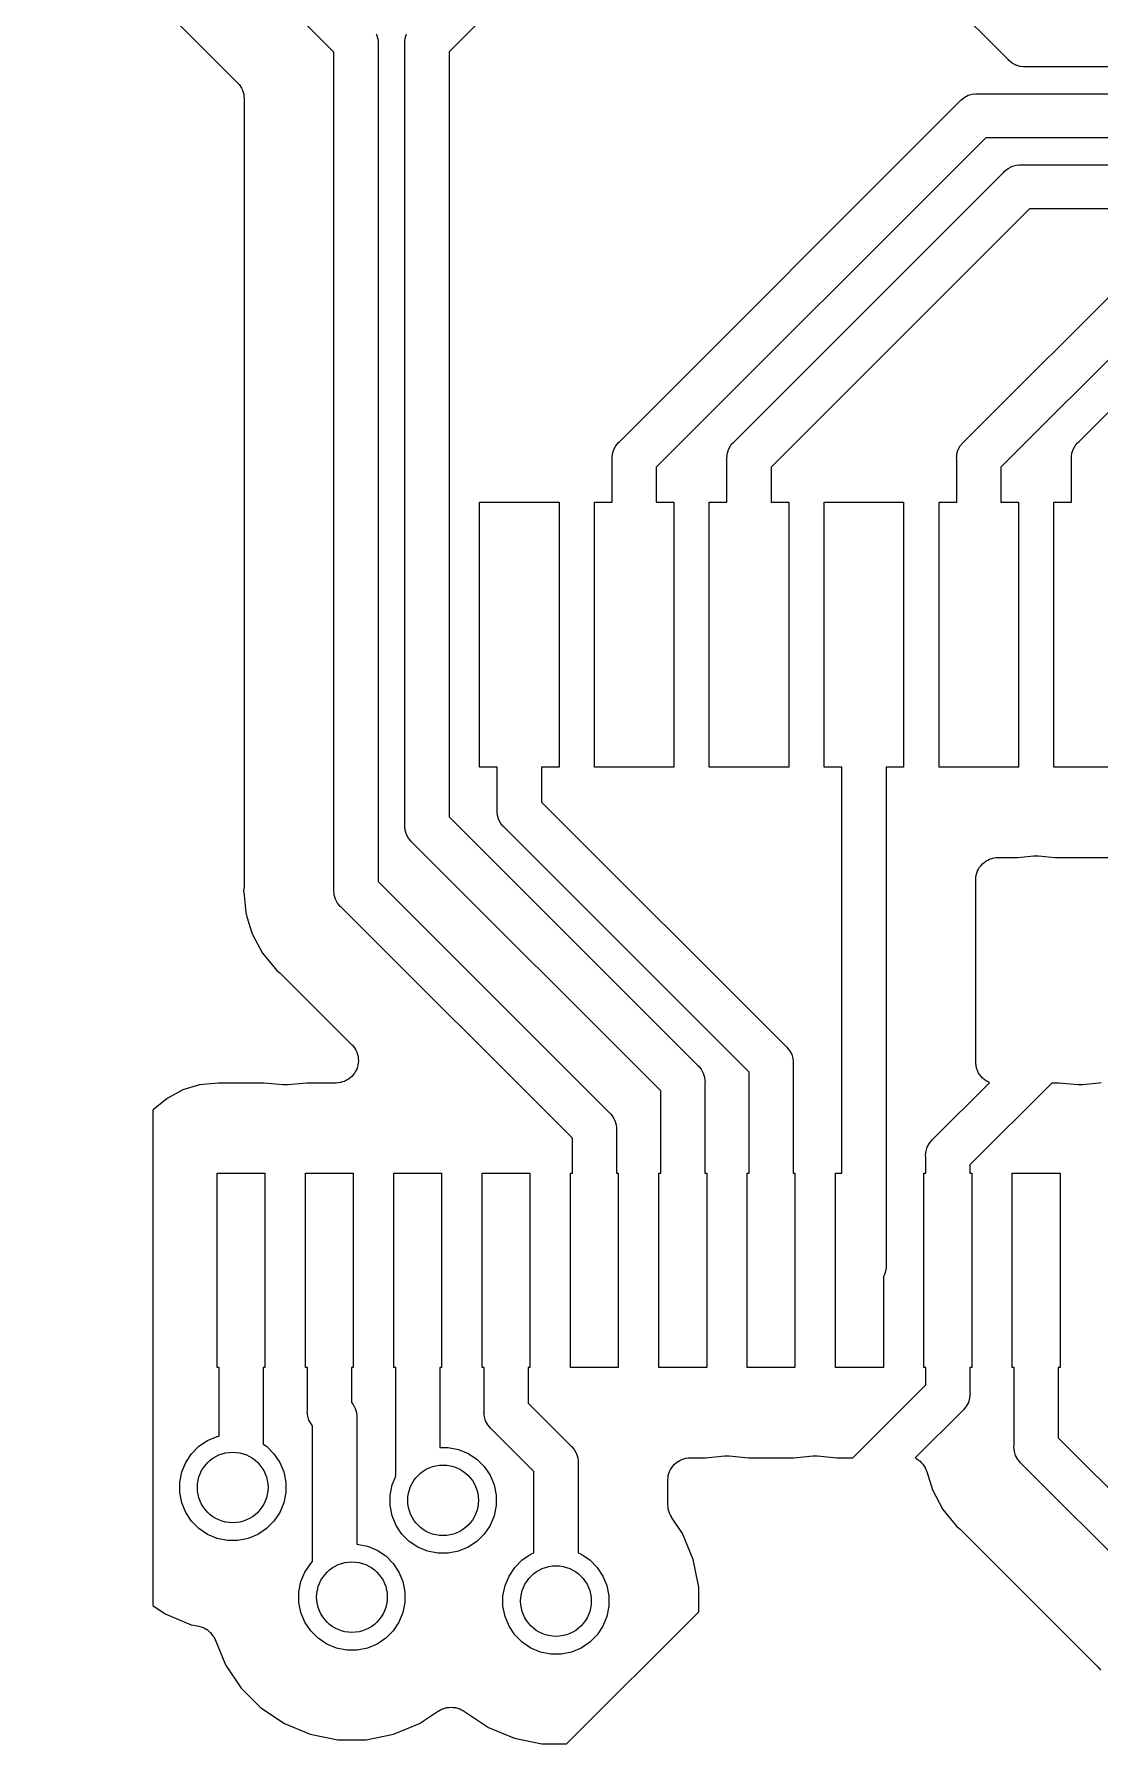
# Model space of a CAD drawing. Extents: x 3.61 to 7.55, y -5.8 to -3.38.
# Drawn here: x 4.3141 to 4.5516, y -4.0918 to -3.7106 of the extents above; entities that cross this region are included whole.
import ezdxf

# ---------------------------------------------------------------- set-up
doc = ezdxf.new("R2010")
doc.units = 0
doc.header["$MEASUREMENT"] = 0
doc.layers.add('BLACK', color=7, linetype='CONTINUOUS')

msp = doc.modelspace()

# ---------------------------------------------------------------- linework, layer by layer
at = {"layer": 'BLACK', "linetype": 'CONTINUOUS'}
for p, q in [((4.53118, -3.71629), (4.47012, -3.65523)), ((4.38091, -3.71464), (4.3274, -3.66113)), ((4.45124, -3.66989), (4.40659, -3.71454)), ((4.31413, -3.67614), (4.35944, -3.72146)), ((4.39032, -3.71056), (4.3904, -3.71071)), ((4.3904, -3.71071), (4.39068, -3.71163)), ((4.39068, -3.71163), (4.39075, -3.71236)), ((4.39672, -3.7125), (4.39675, -3.71226)), ((4.39675, -3.71226), (4.39682, -3.71154)), ((4.39675, -3.71226), (4.39675, -3.71226)), ((4.39682, -3.71154), (4.3971, -3.71061)), ((4.38091, -3.90133), (4.38091, -3.71464)), ((4.39075, -3.71236), (4.39075, -3.71236)), ((4.39075, -3.71236), (4.39077, -3.7126)), ((4.39077, -3.7126), (4.39075, -3.71284)), ((4.39075, -3.71284), (4.39075, -3.89954)), ((4.39675, -3.71274), (4.39672, -3.7125)), ((4.39675, -3.8869), (4.39675, -3.71274)), ((4.40659, -3.71454), (4.40659, -3.8851)), ((4.53133, -3.71647), (4.53118, -3.71629)), ((4.53152, -3.71663), (4.53133, -3.71647)), ((4.53208, -3.71709), (4.53152, -3.71663)), ((4.53289, -3.71752), (4.53208, -3.71709)), ((4.53294, -3.71755), (4.53289, -3.71752)), ((4.53386, -3.71783), (4.53294, -3.71755)), ((4.53459, -3.7179), (4.53386, -3.71783)), ((4.53483, -3.71792), (4.53459, -3.7179)), ((4.53459, -3.7179), (4.53459, -3.7179)), ((4.53507, -3.7179), (4.53483, -3.71792)), ((4.74648, -3.7179), (4.53507, -3.7179)), ((4.35944, -3.72146), (4.35945, -3.72147)), ((4.35945, -3.72147), (4.35945, -3.72147)), ((4.35945, -3.72147), (4.35945, -3.72147)), ((4.35945, -3.72147), (4.35949, -3.72151)), ((4.35949, -3.72151), (4.35978, -3.72187)), ((4.35978, -3.72187), (4.36007, -3.72223)), ((4.36007, -3.72223), (4.36008, -3.72225)), ((4.36008, -3.72225), (4.3601, -3.72227)), ((4.3601, -3.72227), (4.36031, -3.72268)), ((4.36031, -3.72268), (4.36053, -3.72309)), ((4.36053, -3.72309), (4.36054, -3.72311)), ((4.36054, -3.72311), (4.36055, -3.72314)), ((4.36055, -3.72314), (4.36068, -3.72358)), ((4.36068, -3.72358), (4.36081, -3.72402)), ((4.36081, -3.72402), (4.36081, -3.72405)), ((4.36081, -3.72405), (4.36082, -3.72407)), ((4.36082, -3.72407), (4.36086, -3.72453)), ((4.36086, -3.72453), (4.36091, -3.72499)), ((4.36091, -3.72499), (4.36091, -3.90011)), ((4.44453, -3.80147), (4.52048, -3.72551)), ((4.52048, -3.72551), (4.52064, -3.72532)), ((4.52064, -3.72532), (4.52082, -3.72517)), ((4.52082, -3.72517), (4.52138, -3.72471)), ((4.52082, -3.72517), (4.52082, -3.72517)), ((4.52138, -3.72471), (4.52224, -3.72425)), ((4.52224, -3.72425), (4.52317, -3.72397)), ((4.52317, -3.72397), (4.52389, -3.7239)), ((4.52389, -3.7239), (4.52413, -3.72388)), ((4.52389, -3.7239), (4.52389, -3.7239)), ((4.52413, -3.72388), (4.52437, -3.7239)), ((4.52437, -3.7239), (4.75234, -3.7239)), ((4.52617, -3.73374), (4.45276, -3.80716)), ((4.75304, -3.73374), (4.52617, -3.73374)), ((4.47012, -3.80147), (4.53023, -3.74135)), ((4.53023, -3.74135), (4.53038, -3.74117)), ((4.53038, -3.74117), (4.53066, -3.74094)), ((4.53066, -3.74094), (4.53113, -3.74055)), ((4.53113, -3.74055), (4.53199, -3.7401)), ((4.53199, -3.7401), (4.532, -3.74009)), ((4.532, -3.74009), (4.53291, -3.73981)), ((4.53291, -3.73981), (4.53364, -3.73974)), ((4.53364, -3.73974), (4.53388, -3.73972)), ((4.53364, -3.73974), (4.53364, -3.73974)), ((4.53388, -3.73972), (4.53412, -3.73974)), ((4.53412, -3.73974), (4.78046, -3.73974)), ((4.53592, -3.74959), (4.47835, -3.80716)), ((4.77583, -3.74959), (4.53592, -3.74959)), ((4.5213, -3.80147), (4.56557, -3.7572)), ((4.57126, -3.76543), (4.52953, -3.80716)), ((4.54689, -3.80147), (4.57531, -3.77304)), ((4.44298, -3.80415), (4.44327, -3.80323)), ((4.44327, -3.80323), (4.44372, -3.80237)), ((4.44372, -3.80237), (4.44434, -3.80162)), ((4.44434, -3.80162), (4.44453, -3.80147)), ((4.46861, -3.80404), (4.46886, -3.80323)), ((4.46886, -3.80323), (4.46931, -3.80237)), ((4.46931, -3.80237), (4.46977, -3.80181)), ((4.46977, -3.80181), (4.46993, -3.80162)), ((4.46977, -3.80181), (4.46977, -3.80181)), ((4.46993, -3.80162), (4.47012, -3.80147)), ((4.51976, -3.80415), (4.52004, -3.80323)), ((4.52004, -3.80323), (4.52049, -3.80237)), ((4.52049, -3.80237), (4.52111, -3.80162)), ((4.52111, -3.80162), (4.5213, -3.80147)), ((4.54538, -3.80404), (4.54563, -3.80323)), ((4.54563, -3.80323), (4.54609, -3.80237)), ((4.54609, -3.80237), (4.54655, -3.80181)), ((4.54655, -3.80181), (4.5467, -3.80162)), ((4.54655, -3.80181), (4.54655, -3.80181)), ((4.5467, -3.80162), (4.54689, -3.80147)), ((4.44289, -3.80512), (4.44291, -3.80488)), ((4.44291, -3.80536), (4.44289, -3.80512)), ((4.44291, -3.80488), (4.44298, -3.80415)), ((4.44291, -3.80488), (4.44291, -3.80488)), ((4.44291, -3.81496), (4.44291, -3.80536)), ((4.45276, -3.80716), (4.45276, -3.81496)), ((4.46848, -3.80512), (4.46853, -3.80464)), ((4.4685, -3.80536), (4.46848, -3.80512)), ((4.4685, -3.81496), (4.4685, -3.80536)), ((4.46853, -3.80464), (4.46858, -3.80415)), ((4.46858, -3.80415), (4.46861, -3.80404)), ((4.47835, -3.80716), (4.47835, -3.81496)), ((4.51966, -3.80512), (4.51969, -3.80488)), ((4.51969, -3.80536), (4.51966, -3.80512)), ((4.51969, -3.80488), (4.51976, -3.80415)), ((4.51969, -3.80488), (4.51969, -3.80488)), ((4.51969, -3.81496), (4.51969, -3.80536)), ((4.52953, -3.80716), (4.52953, -3.81496)), ((4.54525, -3.80512), (4.5453, -3.80464)), ((4.54528, -3.80536), (4.54525, -3.80512)), ((4.54528, -3.81496), (4.54528, -3.80536)), ((4.5453, -3.80464), (4.54535, -3.80415)), ((4.54535, -3.80415), (4.54538, -3.80404)), ((4.41339, -3.87402), (4.41339, -3.81496)), ((4.41339, -3.81496), (4.4311, -3.81496)), ((4.4311, -3.81496), (4.4311, -3.87402)), ((4.43898, -3.87402), (4.43898, -3.81496)), ((4.43898, -3.81496), (4.44291, -3.81496)), ((4.45276, -3.81496), (4.45669, -3.81496)), ((4.45669, -3.81496), (4.45669, -3.87402)), ((4.46457, -3.87402), (4.46457, -3.81496)), ((4.46457, -3.81496), (4.4685, -3.81496)), ((4.47835, -3.81496), (4.48228, -3.81496)), ((4.48228, -3.81496), (4.48228, -3.87402)), ((4.49016, -3.87402), (4.49016, -3.81496)), ((4.49016, -3.81496), (4.50787, -3.81496)), ((4.50787, -3.81496), (4.50787, -3.87402)), ((4.51575, -3.87402), (4.51575, -3.81496)), ((4.51575, -3.81496), (4.51969, -3.81496)), ((4.52953, -3.81496), (4.53346, -3.81496)), ((4.53346, -3.81496), (4.53346, -3.87402)), ((4.54134, -3.87402), (4.54134, -3.81496)), ((4.54134, -3.81496), (4.54528, -3.81496)), ((4.41732, -3.87402), (4.41339, -3.87402)), ((4.41732, -3.88362), (4.41732, -3.87402)), ((4.4311, -3.87402), (4.42717, -3.87402)), ((4.42717, -3.87402), (4.42717, -3.88182)), ((4.45669, -3.87402), (4.43898, -3.87402)), ((4.48228, -3.87402), (4.46457, -3.87402)), ((4.49409, -3.87402), (4.49016, -3.87402)), ((4.49409, -3.96457), (4.49409, -3.87402)), ((4.50787, -3.87402), (4.50394, -3.87402)), ((4.50394, -3.87402), (4.50394, -3.985)), ((4.53346, -3.87402), (4.51575, -3.87402)), ((4.55906, -3.87402), (4.54134, -3.87402)), ((4.4173, -3.88386), (4.41732, -3.88362)), ((4.42717, -3.88182), (4.48166, -3.93631)), ((4.39672, -3.88714), (4.39675, -3.8869)), ((4.39675, -3.88738), (4.39672, -3.88714)), ((4.39681, -3.88796), (4.39675, -3.88738)), ((4.40659, -3.8851), (4.46197, -3.94048)), ((4.41732, -3.8841), (4.4173, -3.88386)), ((4.41738, -3.88466), (4.41732, -3.8841)), ((4.41739, -3.88482), (4.41738, -3.88466)), ((4.41768, -3.88575), (4.41739, -3.88482)), ((4.41813, -3.88661), (4.41768, -3.88575)), ((4.41859, -3.88717), (4.41813, -3.88661)), ((4.41875, -3.88735), (4.41859, -3.88717)), ((4.41894, -3.88751), (4.41875, -3.88735)), ((4.47343, -3.942), (4.41894, -3.88751)), ((4.39682, -3.8881), (4.39681, -3.88796)), ((4.3971, -3.88903), (4.39682, -3.8881)), ((4.39756, -3.88989), (4.3971, -3.88903)), ((4.39798, -3.8904), (4.39756, -3.88989)), ((4.39817, -3.89064), (4.39798, -3.8904)), ((4.39836, -3.89079), (4.39817, -3.89064)), ((4.45374, -3.94617), (4.39836, -3.89079)), ((4.52581, -3.89527), (4.52617, -3.89497)), ((4.52617, -3.89497), (4.52619, -3.89496)), ((4.52619, -3.89496), (4.5262, -3.89495)), ((4.5262, -3.89495), (4.52662, -3.89473)), ((4.52662, -3.89473), (4.52703, -3.89451)), ((4.52703, -3.89451), (4.52705, -3.89451)), ((4.52705, -3.89451), (4.52706, -3.8945)), ((4.52706, -3.8945), (4.52751, -3.89437)), ((4.52751, -3.89437), (4.52797, -3.89423)), ((4.52797, -3.89423), (4.52798, -3.89423)), ((4.52798, -3.89423), (4.528, -3.89423)), ((4.528, -3.89423), (4.52847, -3.89418)), ((4.52847, -3.89418), (4.52894, -3.89414)), ((4.52894, -3.89414), (4.53322, -3.89414)), ((4.53322, -3.89414), (4.53691, -3.89377)), ((4.53691, -3.89377), (4.53692, -3.89377)), ((4.53692, -3.89377), (4.53692, -3.89377)), ((4.53692, -3.89377), (4.53692, -3.89377)), ((4.53692, -3.89377), (4.53698, -3.89377)), ((4.53698, -3.89377), (4.53744, -3.89377)), ((4.53744, -3.89377), (4.53789, -3.89377)), ((4.53789, -3.89377), (4.54158, -3.89414)), ((4.54158, -3.89414), (4.55881, -3.89414)), ((4.52394, -3.89907), (4.52399, -3.8986)), ((4.52399, -3.8986), (4.52404, -3.89813)), ((4.52404, -3.89811), (4.52405, -3.8981)), ((4.52404, -3.89813), (4.52404, -3.89811)), ((4.52405, -3.8981), (4.52419, -3.89765)), ((4.52419, -3.89765), (4.52433, -3.8972)), ((4.52433, -3.8972), (4.52434, -3.89718)), ((4.52434, -3.89717), (4.52457, -3.89676)), ((4.52434, -3.89718), (4.52434, -3.89717)), ((4.52457, -3.89676), (4.52479, -3.89634)), ((4.52479, -3.89634), (4.5248, -3.89633)), ((4.5248, -3.89633), (4.52481, -3.89631)), ((4.52481, -3.89631), (4.52511, -3.89595)), ((4.52511, -3.89595), (4.52541, -3.89559)), ((4.52541, -3.89559), (4.52543, -3.89558)), ((4.52543, -3.89558), (4.52544, -3.89556)), ((4.52544, -3.89556), (4.52581, -3.89527)), ((4.36088, -3.9006), (4.36078, -3.90157)), ((4.36078, -3.90157), (4.36088, -3.90255)), ((4.36091, -3.90017), (4.36088, -3.90038)), ((4.36088, -3.90038), (4.36088, -3.9006)), ((4.36088, -3.90255), (4.36127, -3.90646)), ((4.36091, -3.90011), (4.36091, -3.90017)), ((4.38088, -3.90157), (4.38091, -3.90133)), ((4.38091, -3.90182), (4.38088, -3.90157)), ((4.38094, -3.90215), (4.38091, -3.90182)), ((4.38098, -3.90254), (4.38094, -3.90215)), ((4.38126, -3.90347), (4.38098, -3.90254)), ((4.39075, -3.89954), (4.44229, -3.95107)), ((4.52394, -3.8991), (4.52394, -3.89907)), ((4.52394, -3.89914), (4.52394, -3.8991)), ((4.52394, -3.8991), (4.52394, -3.8991)), ((4.52394, -3.8991), (4.52394, -3.8991)), ((4.52394, -3.93976), (4.52394, -3.89914)), ((4.36127, -3.90646), (4.36154, -3.90737)), ((4.38172, -3.90432), (4.38126, -3.90347)), ((4.38211, -3.9048), (4.38172, -3.90432)), ((4.38233, -3.90507), (4.38211, -3.9048)), ((4.38252, -3.90523), (4.38233, -3.90507)), ((4.43406, -3.95676), (4.38252, -3.90523)), ((4.36154, -3.90737), (4.36269, -3.91116)), ((4.36269, -3.91116), (4.36501, -3.91549)), ((4.36501, -3.91549), (4.36749, -3.91851)), ((4.36749, -3.91851), (4.36749, -3.91852)), ((4.36749, -3.91852), (4.36812, -3.91928)), ((4.36812, -3.91928), (4.36888, -3.91991)), ((4.36888, -3.91991), (4.36893, -3.91995)), ((4.36893, -3.91995), (4.36908, -3.9201)), ((4.36908, -3.9201), (4.36924, -3.92024)), ((4.36924, -3.92024), (4.38492, -3.93591)), ((4.38492, -3.93591), (4.38495, -3.93595)), ((4.38495, -3.93595), (4.38496, -3.93595)), ((4.38496, -3.93595), (4.38496, -3.93595)), ((4.38496, -3.93595), (4.38497, -3.93596)), ((4.38497, -3.93596), (4.38527, -3.93633)), ((4.38527, -3.93633), (4.38557, -3.93671)), ((4.38557, -3.93671), (4.38557, -3.93672)), ((4.38557, -3.93672), (4.38558, -3.93672)), ((4.38558, -3.93672), (4.3858, -3.93715)), ((4.3858, -3.93715), (4.38602, -3.93757)), ((4.48166, -3.93631), (4.48184, -3.93646)), ((4.48184, -3.93646), (4.482, -3.93665)), ((4.482, -3.93665), (4.482, -3.93665)), ((4.482, -3.93665), (4.4823, -3.93702)), ((4.4823, -3.93702), (4.48246, -3.93721)), ((4.38614, -3.94092), (4.38599, -3.94138)), ((4.38602, -3.93757), (4.38602, -3.93758)), ((4.38602, -3.93758), (4.38603, -3.93759)), ((4.38603, -3.93759), (4.38616, -3.93805)), ((4.38628, -3.94047), (4.38614, -3.94092)), ((4.38616, -3.93805), (4.38629, -3.93851)), ((4.38633, -3.93997), (4.38628, -3.94045)), ((4.38628, -3.94045), (4.38628, -3.94046)), ((4.38628, -3.94046), (4.38628, -3.94047)), ((4.38629, -3.93851), (4.3863, -3.93852)), ((4.3863, -3.93852), (4.3863, -3.93853)), ((4.3863, -3.93853), (4.38634, -3.939)), ((4.38638, -3.9395), (4.38633, -3.93997)), ((4.38634, -3.939), (4.38638, -3.93948)), ((4.38638, -3.93948), (4.38638, -3.93949)), ((4.38638, -3.93949), (4.38638, -3.9395)), ((4.46197, -3.94048), (4.46216, -3.94063)), ((4.46216, -3.94063), (4.46231, -3.94082)), ((4.46231, -3.94082), (4.46277, -3.94138)), ((4.48246, -3.93721), (4.48292, -3.93807)), ((4.48292, -3.93807), (4.4832, -3.939)), ((4.4832, -3.939), (4.48327, -3.93972)), ((4.48327, -3.93972), (4.48327, -3.93972)), ((4.48327, -3.93972), (4.48329, -3.93996)), ((4.48329, -3.93996), (4.48327, -3.9402)), ((4.48327, -3.9402), (4.48327, -3.96457)), ((4.52396, -3.93998), (4.52394, -3.93976)), ((4.52396, -3.94021), (4.52396, -3.93998)), ((4.52401, -3.94047), (4.52396, -3.94021)), ((4.52403, -3.94073), (4.52401, -3.94047)), ((4.5241, -3.94095), (4.52403, -3.94073)), ((4.52414, -3.94117), (4.5241, -3.94095)), ((4.35517, -3.94445), (4.351, -3.94486)), ((4.36531, -3.94445), (4.35517, -3.94445)), ((4.36959, -3.94487), (4.36531, -3.94445)), ((4.37485, -3.94445), (4.37057, -3.94487)), ((4.38138, -3.94445), (4.37485, -3.94445)), ((4.38186, -3.9444), (4.38138, -3.94445)), ((4.38234, -3.94435), (4.38186, -3.9444)), ((4.38235, -3.94435), (4.38234, -3.94435)), ((4.38282, -3.94421), (4.38235, -3.94435)), ((4.38235, -3.94435), (4.38235, -3.94435)), ((4.38327, -3.94408), (4.38282, -3.94421)), ((4.38328, -3.94407), (4.38327, -3.94408)), ((4.38329, -3.94407), (4.38328, -3.94407)), ((4.38372, -3.94384), (4.38329, -3.94407)), ((4.38414, -3.94362), (4.38372, -3.94384)), ((4.38415, -3.94361), (4.38414, -3.94361)), ((4.38414, -3.94361), (4.38414, -3.94362)), ((4.38453, -3.9433), (4.38415, -3.94361)), ((4.38489, -3.94301), (4.38453, -3.9433)), ((4.3849, -3.943), (4.38489, -3.94301)), ((4.38491, -3.94299), (4.3849, -3.943)), ((4.38522, -3.94262), (4.38491, -3.94299)), ((4.38552, -3.94226), (4.38522, -3.94262)), ((4.38553, -3.94224), (4.38552, -3.94225)), ((4.38552, -3.94225), (4.38552, -3.94226)), ((4.38576, -3.94181), (4.38553, -3.94224)), ((4.38599, -3.9414), (4.38576, -3.94181)), ((4.38599, -3.94138), (4.38599, -3.94139)), ((4.38599, -3.94139), (4.38599, -3.9414)), ((4.46277, -3.94138), (4.46316, -3.94211)), ((4.46316, -3.94211), (4.46323, -3.94224)), ((4.46323, -3.94224), (4.46351, -3.94317)), ((4.46351, -3.94317), (4.46358, -3.94389)), ((4.46358, -3.94389), (4.46358, -3.94389)), ((4.46358, -3.94389), (4.46361, -3.94413)), ((4.46361, -3.94413), (4.46358, -3.94437)), ((4.46358, -3.94437), (4.46358, -3.96457)), ((4.47343, -3.95448), (4.47343, -3.942)), ((4.51441, -3.95698), (4.52702, -3.94437)), ((4.54086, -3.94445), (4.52264, -3.96267)), ((4.52424, -3.94141), (4.52414, -3.94117)), ((4.52431, -3.94166), (4.52424, -3.94141)), ((4.52442, -3.94186), (4.52431, -3.94166)), ((4.52451, -3.94207), (4.52442, -3.94186)), ((4.52465, -3.94229), (4.52451, -3.94207)), ((4.52477, -3.94252), (4.52465, -3.94229)), ((4.52492, -3.9427), (4.52477, -3.94252)), ((4.52504, -3.94289), (4.52492, -3.9427)), ((4.52522, -3.94308), (4.52504, -3.94289)), ((4.52539, -3.94328), (4.52522, -3.94308)), ((4.52556, -3.94342), (4.52539, -3.94328)), ((4.52572, -3.94359), (4.52556, -3.94342)), ((4.52594, -3.94374), (4.52572, -3.94359)), ((4.52614, -3.9439), (4.52594, -3.94374)), ((4.52634, -3.94401), (4.52614, -3.9439)), ((4.52653, -3.94414), (4.52634, -3.94401)), ((4.52677, -3.94424), (4.52653, -3.94414)), ((4.527, -3.94437), (4.52677, -3.94424)), ((4.52702, -3.94437), (4.527, -3.94437)), ((4.54247, -3.94445), (4.54086, -3.94445)), ((4.54675, -3.94487), (4.54247, -3.94445)), ((4.55146, -3.9445), (4.54773, -3.94487)), ((4.55191, -3.94441), (4.55146, -3.9445)), ((4.34376, -3.94786), (4.34071, -3.95036)), ((4.34723, -3.946), (4.34376, -3.94786)), ((4.351, -3.94486), (4.34723, -3.946)), ((4.37004, -3.94487), (4.36959, -3.94487)), ((4.3705, -3.94487), (4.37004, -3.94487)), ((4.37057, -3.94487), (4.3705, -3.94487)), ((4.45374, -3.95448), (4.45374, -3.94617)), ((4.54721, -3.94487), (4.54675, -3.94487)), ((4.54766, -3.94487), (4.54721, -3.94487)), ((4.54773, -3.94487), (4.54766, -3.94487)), ((4.34071, -3.95036), (4.34055, -3.95055)), ((4.34055, -3.95055), (4.34055, -4.06096)), ((4.44229, -3.95107), (4.44247, -3.95123)), ((4.44247, -3.95123), (4.44263, -3.95142)), ((4.44263, -3.95142), (4.44263, -3.95142)), ((4.44263, -3.95142), (4.44292, -3.95177)), ((4.44292, -3.95177), (4.44309, -3.95198)), ((4.44309, -3.95198), (4.44355, -3.95283)), ((4.44355, -3.95283), (4.44383, -3.95376)), ((4.44383, -3.95376), (4.4439, -3.95448)), ((4.4439, -3.95448), (4.4439, -3.95448)), ((4.4439, -3.95448), (4.44392, -3.95472)), ((4.44392, -3.95472), (4.4439, -3.95497)), ((4.4439, -3.95497), (4.4439, -3.96457)), ((4.45374, -3.96457), (4.45374, -3.95448)), ((4.45374, -3.95448), (4.45374, -3.95448)), ((4.47343, -3.96457), (4.47343, -3.95448)), ((4.47343, -3.95448), (4.47343, -3.95448)), ((4.43406, -3.96457), (4.43406, -3.95676)), ((4.51277, -3.96063), (4.51287, -3.95967)), ((4.51287, -3.95967), (4.51315, -3.95874)), ((4.51315, -3.95874), (4.5136, -3.95788)), ((4.5136, -3.95788), (4.51407, -3.95732)), ((4.51407, -3.95732), (4.51422, -3.95713)), ((4.51407, -3.95732), (4.51407, -3.95732)), ((4.51422, -3.95713), (4.51441, -3.95698)), ((4.5128, -3.96087), (4.51277, -3.96063)), ((4.5128, -3.96457), (4.5128, -3.96087)), ((4.52264, -3.96267), (4.52264, -3.96457)), ((4.35492, -4.00787), (4.35492, -3.96457)), ((4.35492, -3.96457), (4.36555, -3.96457)), ((4.36555, -3.96457), (4.36555, -4.00787)), ((4.37461, -4.00787), (4.37461, -3.96457)), ((4.37461, -3.96457), (4.38524, -3.96457)), ((4.38524, -3.96457), (4.38524, -4.00787)), ((4.39429, -4.00787), (4.39429, -3.96457)), ((4.39429, -3.96457), (4.40492, -3.96457)), ((4.40492, -3.96457), (4.40492, -4.00787)), ((4.41398, -4.00787), (4.41398, -3.96457)), ((4.41398, -3.96457), (4.42461, -3.96457)), ((4.42461, -3.96457), (4.42461, -4.00787)), ((4.43366, -4.00787), (4.43366, -3.96457)), ((4.43366, -3.96457), (4.43406, -3.96457)), ((4.4439, -3.96457), (4.44429, -3.96457)), ((4.44429, -3.96457), (4.44429, -4.00787)), ((4.45335, -4.00787), (4.45335, -3.96457)), ((4.45335, -3.96457), (4.45374, -3.96457)), ((4.46358, -3.96457), (4.46398, -3.96457)), ((4.46398, -3.96457), (4.46398, -4.00787)), ((4.47303, -4.00787), (4.47303, -3.96457)), ((4.47303, -3.96457), (4.47343, -3.96457)), ((4.48327, -3.96457), (4.48366, -3.96457)), ((4.48366, -3.96457), (4.48366, -4.00787)), ((4.49272, -4.00787), (4.49272, -3.96457)), ((4.49272, -3.96457), (4.49409, -3.96457)), ((4.5124, -4.00787), (4.5124, -3.96457)), ((4.5124, -3.96457), (4.5128, -3.96457)), ((4.52264, -3.96457), (4.52303, -3.96457)), ((4.52303, -3.96457), (4.52303, -4.00787)), ((4.53209, -4.00787), (4.53209, -3.96457)), ((4.53209, -3.96457), (4.54272, -3.96457)), ((4.54272, -3.96457), (4.54272, -4.00787)), ((4.50387, -3.9862), (4.50358, -3.98713)), ((4.50394, -3.98548), (4.50387, -3.9862)), ((4.50394, -3.985), (4.50396, -3.98524)), ((4.50396, -3.98524), (4.50394, -3.98548)), ((4.50394, -3.98548), (4.50394, -3.98548)), ((4.50358, -3.98713), (4.50335, -3.98757)), ((4.50335, -3.98757), (4.50335, -4.00787)), ((4.35531, -4.00787), (4.35492, -4.00787)), ((4.35532, -4.02317), (4.35531, -4.00787)), ((4.36555, -4.00787), (4.36516, -4.00787)), ((4.36516, -4.00787), (4.36516, -4.02494)), ((4.375, -4.00787), (4.37461, -4.00787)), ((4.375, -4.01748), (4.375, -4.00787)), ((4.38524, -4.00787), (4.38484, -4.00787)), ((4.38484, -4.00787), (4.38484, -4.0157)), ((4.39469, -4.00787), (4.39429, -4.00787)), ((4.39469, -4.03161), (4.39469, -4.00787)), ((4.40492, -4.00787), (4.40453, -4.00787)), ((4.40453, -4.00787), (4.40453, -4.02567)), ((4.41437, -4.00787), (4.41398, -4.00787)), ((4.41437, -4.01765), (4.41437, -4.00787)), ((4.42461, -4.00787), (4.42421, -4.00787)), ((4.42421, -4.00787), (4.42421, -4.01585)), ((4.44429, -4.00787), (4.43366, -4.00787)), ((4.46398, -4.00787), (4.45335, -4.00787)), ((4.48366, -4.00787), (4.47303, -4.00787)), ((4.50335, -4.00787), (4.49272, -4.00787)), ((4.5128, -4.00787), (4.5124, -4.00787)), ((4.5128, -4.01174), (4.5128, -4.00787)), ((4.52303, -4.00787), (4.52264, -4.00787)), ((4.52264, -4.00787), (4.52264, -4.01354)), ((4.53248, -4.00787), (4.53209, -4.00787)), ((4.53248, -4.02535), (4.53248, -4.00787)), ((4.54272, -4.00787), (4.54232, -4.00787)), ((4.54232, -4.00787), (4.54232, -4.02355)), ((4.49654, -4.02799), (4.5128, -4.01174)), ((4.38484, -4.0157), (4.38521, -4.01614)), ((4.38521, -4.01614), (4.38566, -4.017)), ((4.38566, -4.017), (4.38594, -4.01793)), ((4.42421, -4.01585), (4.43371, -4.02535)), ((4.52137, -4.01709), (4.52121, -4.01728)), ((4.52183, -4.01653), (4.52137, -4.01709)), ((4.52137, -4.01709), (4.52137, -4.01709)), ((4.5219, -4.01639), (4.52183, -4.01653)), ((4.52229, -4.01567), (4.5219, -4.01639)), ((4.52257, -4.01474), (4.52229, -4.01567)), ((4.52264, -4.01402), (4.52257, -4.01474)), ((4.52264, -4.01354), (4.52266, -4.01378)), ((4.52266, -4.01378), (4.52264, -4.01402)), ((4.52264, -4.01402), (4.52264, -4.01402)), ((4.37498, -4.01772), (4.375, -4.01748)), ((4.375, -4.01796), (4.37498, -4.01772)), ((4.37503, -4.01826), (4.375, -4.01796)), ((4.37507, -4.01868), (4.37503, -4.01826)), ((4.37535, -4.01961), (4.37507, -4.01868)), ((4.37581, -4.02046), (4.37535, -4.01961)), ((4.37617, -4.02091), (4.37581, -4.02046)), ((4.37617, -4.05112), (4.37617, -4.02091)), ((4.38594, -4.01793), (4.38602, -4.01865)), ((4.38602, -4.01865), (4.38602, -4.01865)), ((4.38602, -4.01865), (4.38604, -4.01889)), ((4.38604, -4.01889), (4.38602, -4.01913)), ((4.38602, -4.01913), (4.38602, -4.04724)), ((4.41435, -4.01789), (4.41437, -4.01765)), ((4.41437, -4.01813), (4.41435, -4.01789)), ((4.4144, -4.01841), (4.41437, -4.01813)), ((4.41444, -4.01886), (4.4144, -4.01841)), ((4.41472, -4.01978), (4.41444, -4.01886)), ((4.41518, -4.02064), (4.41472, -4.01978)), ((4.41564, -4.0212), (4.41518, -4.02064)), ((4.52103, -4.01743), (4.51042, -4.02803)), ((4.52121, -4.01728), (4.52103, -4.01743)), ((4.35083, -4.02543), (4.35277, -4.02414)), ((4.35277, -4.02414), (4.35492, -4.02325)), ((4.35492, -4.02325), (4.35532, -4.02317)), ((4.41579, -4.02139), (4.41564, -4.0212)), ((4.41598, -4.02154), (4.41579, -4.02139)), ((4.42548, -4.03104), (4.41598, -4.02154)), ((4.54232, -4.02355), (4.58678, -4.06801)), ((4.3479, -4.02901), (4.34919, -4.02708)), ((4.34919, -4.02708), (4.35083, -4.02543)), ((4.36516, -4.02494), (4.36589, -4.02543)), ((4.36589, -4.02543), (4.36754, -4.02708)), ((4.36754, -4.02708), (4.36883, -4.02901)), ((4.40453, -4.02567), (4.4064, -4.02567)), ((4.4064, -4.02567), (4.40868, -4.02613)), ((4.40868, -4.02613), (4.41083, -4.02702)), ((4.41083, -4.02702), (4.41277, -4.02831)), ((4.41277, -4.02831), (4.41441, -4.02995)), ((4.43371, -4.02535), (4.4339, -4.02551)), ((4.4339, -4.02551), (4.43405, -4.02569)), ((4.43405, -4.02569), (4.43451, -4.02626)), ((4.43451, -4.02626), (4.43482, -4.02684)), ((4.43482, -4.02684), (4.43497, -4.02711)), ((4.43497, -4.02711), (4.43525, -4.02804)), ((4.43525, -4.02804), (4.43532, -4.02876)), ((4.45759, -4.02881), (4.458, -4.02859)), ((4.458, -4.02859), (4.45842, -4.02837)), ((4.45842, -4.02837), (4.45844, -4.02837)), ((4.45844, -4.02837), (4.45845, -4.02836)), ((4.45845, -4.02836), (4.4589, -4.02823)), ((4.4589, -4.02823), (4.45935, -4.02809)), ((4.45935, -4.02809), (4.45937, -4.02809)), ((4.45937, -4.02809), (4.45939, -4.02808)), ((4.45939, -4.02808), (4.45985, -4.02804)), ((4.45985, -4.02804), (4.46032, -4.02799)), ((4.46032, -4.02799), (4.46373, -4.02799)), ((4.46373, -4.02799), (4.46801, -4.02757)), ((4.46801, -4.02757), (4.46802, -4.02757)), ((4.46802, -4.02757), (4.46802, -4.02757)), ((4.46802, -4.02757), (4.46802, -4.02757)), ((4.46802, -4.02757), (4.46808, -4.02757)), ((4.46808, -4.02757), (4.46854, -4.02757)), ((4.46854, -4.02757), (4.46899, -4.02757)), ((4.46899, -4.02757), (4.47328, -4.02799)), ((4.47328, -4.02799), (4.48342, -4.02799)), ((4.48342, -4.02799), (4.4877, -4.02757)), ((4.4877, -4.02757), (4.4877, -4.02757)), ((4.4877, -4.02757), (4.4877, -4.02757)), ((4.4877, -4.02757), (4.4877, -4.02757)), ((4.4877, -4.02757), (4.48777, -4.02757)), ((4.48777, -4.02757), (4.48822, -4.02757)), ((4.48822, -4.02757), (4.48868, -4.02757)), ((4.48868, -4.02757), (4.49296, -4.02799)), ((4.49296, -4.02799), (4.49654, -4.02799)), ((4.51042, -4.02803), (4.5106, -4.02811)), ((4.5106, -4.02811), (4.51062, -4.02812)), ((4.51062, -4.02812), (4.51064, -4.02813)), ((4.51064, -4.02813), (4.51102, -4.02839)), ((4.51102, -4.02839), (4.51141, -4.02865)), ((4.53246, -4.02559), (4.53248, -4.02535)), ((4.53255, -4.02656), (4.53246, -4.02559)), ((4.53283, -4.02748), (4.53255, -4.02656)), ((4.53329, -4.02834), (4.53283, -4.02748)), ((4.53374, -4.02889), (4.53329, -4.02834)), ((4.34655, -4.03344), (4.34701, -4.03116)), ((4.34701, -4.03116), (4.3479, -4.02901)), ((4.36883, -4.02901), (4.36972, -4.03116)), ((4.36972, -4.03116), (4.37017, -4.03344)), ((4.39388, -4.03404), (4.39469, -4.0321)), ((4.39466, -4.03185), (4.39469, -4.03161)), ((4.39469, -4.03209), (4.39466, -4.03185)), ((4.39469, -4.0321), (4.39469, -4.03209)), ((4.41441, -4.02995), (4.41571, -4.03189)), ((4.41571, -4.03189), (4.4166, -4.03404)), ((4.42548, -4.043), (4.42548, -4.03104)), ((4.43532, -4.02876), (4.43532, -4.02876)), ((4.43532, -4.02876), (4.43535, -4.029)), ((4.43535, -4.029), (4.43532, -4.02924)), ((4.43532, -4.02924), (4.43532, -4.0492)), ((4.45532, -4.03293), (4.45538, -4.03245)), ((4.45538, -4.03245), (4.45543, -4.03199)), ((4.45543, -4.03196), (4.45558, -4.03151)), ((4.45543, -4.03197), (4.45543, -4.03196)), ((4.45543, -4.03199), (4.45543, -4.03197)), ((4.45558, -4.03151), (4.45571, -4.03106)), ((4.45571, -4.03106), (4.45572, -4.03104)), ((4.45572, -4.03104), (4.45573, -4.03103)), ((4.45573, -4.03103), (4.45595, -4.03061)), ((4.45595, -4.03061), (4.45618, -4.0302)), ((4.45618, -4.0302), (4.45619, -4.03019)), ((4.45619, -4.03019), (4.4562, -4.03017)), ((4.4562, -4.03017), (4.4565, -4.02981)), ((4.4565, -4.02981), (4.4568, -4.02945)), ((4.4568, -4.02945), (4.45681, -4.02944)), ((4.45681, -4.02944), (4.45683, -4.02942)), ((4.45683, -4.02942), (4.45719, -4.02913)), ((4.45719, -4.02913), (4.45756, -4.02883)), ((4.45756, -4.02883), (4.45757, -4.02882)), ((4.45757, -4.02882), (4.45759, -4.02881)), ((4.51141, -4.02865), (4.51143, -4.02867)), ((4.51143, -4.02867), (4.51145, -4.02868)), ((4.51145, -4.02868), (4.51177, -4.02901)), ((4.51177, -4.02901), (4.5121, -4.02934)), ((4.5121, -4.02934), (4.51211, -4.02936)), ((4.51211, -4.02936), (4.51213, -4.02938)), ((4.51213, -4.02938), (4.51238, -4.02977)), ((4.51238, -4.02977), (4.51264, -4.03015)), ((4.51264, -4.03015), (4.51265, -4.03016)), ((4.51265, -4.03016), (4.51265, -4.03016)), ((4.51265, -4.03016), (4.51265, -4.03018)), ((4.51265, -4.03018), (4.51266, -4.0302)), ((4.51266, -4.0302), (4.51284, -4.03062)), ((4.51284, -4.03062), (4.51302, -4.03106)), ((4.51302, -4.03106), (4.51302, -4.03106)), ((4.51302, -4.03106), (4.51302, -4.03107)), ((4.51302, -4.03107), (4.51302, -4.03107)), ((4.51302, -4.03107), (4.51427, -4.03517)), ((4.5339, -4.02909), (4.53374, -4.02889)), ((4.53409, -4.02924), (4.5339, -4.02909)), ((4.57855, -4.0737), (4.53409, -4.02924)), ((4.34655, -4.03577), (4.34655, -4.03344)), ((4.34701, -4.03805), (4.34655, -4.03577)), ((4.37017, -4.03577), (4.36972, -4.03805)), ((4.37017, -4.03344), (4.37017, -4.03577)), ((4.39343, -4.03632), (4.39388, -4.03404)), ((4.4166, -4.03404), (4.41705, -4.03632)), ((4.45532, -4.03296), (4.45532, -4.03293)), ((4.45532, -4.03299), (4.45532, -4.03296)), ((4.45532, -4.03296), (4.45532, -4.03296)), ((4.45532, -4.03296), (4.45532, -4.03296)), ((4.45532, -4.03847), (4.45532, -4.03299)), ((4.51427, -4.03517), (4.51658, -4.0395)), ((4.3479, -4.0402), (4.34701, -4.03805)), ((4.36972, -4.03805), (4.36883, -4.0402)), ((4.39343, -4.03865), (4.39343, -4.03632)), ((4.39388, -4.04093), (4.39343, -4.03865)), ((4.41705, -4.03865), (4.4166, -4.04093)), ((4.41705, -4.03632), (4.41705, -4.03865)), ((4.45537, -4.03892), (4.45532, -4.03847)), ((4.45541, -4.03938), (4.45537, -4.03892)), ((4.45542, -4.03941), (4.45541, -4.03938)), ((4.45542, -4.03944), (4.45542, -4.03941)), ((4.45555, -4.03988), (4.45542, -4.03944)), ((4.45568, -4.04032), (4.45555, -4.03988)), ((4.51658, -4.0395), (4.51897, -4.04242)), ((4.34919, -4.04214), (4.3479, -4.0402)), ((4.35083, -4.04378), (4.34919, -4.04214)), ((4.35277, -4.04507), (4.35083, -4.04378)), ((4.36589, -4.04378), (4.36396, -4.04507)), ((4.36754, -4.04214), (4.36589, -4.04378)), ((4.36883, -4.0402), (4.36754, -4.04214)), ((4.39477, -4.04308), (4.39388, -4.04093)), ((4.39606, -4.04501), (4.39477, -4.04308)), ((4.41571, -4.04308), (4.41441, -4.04501)), ((4.4166, -4.04093), (4.41571, -4.04308)), ((4.42548, -4.0492), (4.42548, -4.043)), ((4.42548, -4.043), (4.42548, -4.043)), ((4.45569, -4.04034), (4.45568, -4.04032)), ((4.4557, -4.04037), (4.45569, -4.04034)), ((4.45592, -4.04078), (4.4557, -4.04037)), ((4.45613, -4.04119), (4.45592, -4.04078)), ((4.45616, -4.04123), (4.45613, -4.04119)), ((4.45617, -4.04124), (4.45616, -4.04123)), ((4.45616, -4.04123), (4.45616, -4.04123)), ((4.45616, -4.04123), (4.45616, -4.04123)), ((4.45859, -4.04488), (4.45617, -4.04124)), ((4.51897, -4.04242), (4.51897, -4.04242)), ((4.51897, -4.04242), (4.51969, -4.0433)), ((4.51969, -4.0433), (4.52046, -4.04392)), ((4.35492, -4.04596), (4.35277, -4.04507)), ((4.3572, -4.04642), (4.35492, -4.04596)), ((4.35953, -4.04642), (4.3572, -4.04642)), ((4.36181, -4.04596), (4.35953, -4.04642)), ((4.36396, -4.04507), (4.36181, -4.04596)), ((4.38602, -4.04724), (4.3861, -4.04724)), ((4.3861, -4.04724), (4.38838, -4.0477)), ((4.38838, -4.0477), (4.39053, -4.04859)), ((4.39771, -4.04666), (4.39606, -4.04501)), ((4.39964, -4.04795), (4.39771, -4.04666)), ((4.41277, -4.04666), (4.41083, -4.04795)), ((4.41441, -4.04501), (4.41277, -4.04666)), ((4.46099, -4.05067), (4.45859, -4.04488)), ((4.52046, -4.04392), (4.52051, -4.04397)), ((4.52051, -4.04397), (4.52066, -4.04412)), ((4.52066, -4.04412), (4.52082, -4.04425)), ((4.52082, -4.04425), (4.55116, -4.0746)), ((4.37576, -4.05153), (4.37617, -4.05112)), ((4.39053, -4.04859), (4.39247, -4.04988)), ((4.39247, -4.04988), (4.39411, -4.05153)), ((4.40179, -4.04884), (4.39964, -4.04795)), ((4.40408, -4.04929), (4.40179, -4.04884)), ((4.4064, -4.04929), (4.40408, -4.04929)), ((4.40868, -4.04884), (4.4064, -4.04929)), ((4.41083, -4.04795), (4.40868, -4.04884)), ((4.42123, -4.05242), (4.42287, -4.05077)), ((4.42287, -4.05077), (4.42481, -4.04948)), ((4.42481, -4.04948), (4.42548, -4.0492)), ((4.43532, -4.0492), (4.436, -4.04948)), ((4.436, -4.04948), (4.43793, -4.05077)), ((4.43793, -4.05077), (4.43958, -4.05242)), ((4.46221, -4.05681), (4.46099, -4.05067)), ((4.37358, -4.05561), (4.37447, -4.05346)), ((4.37447, -4.05346), (4.37576, -4.05153)), ((4.39411, -4.05153), (4.3954, -4.05346)), ((4.3954, -4.05346), (4.39629, -4.05561)), ((4.41905, -4.0565), (4.41994, -4.05435)), ((4.41994, -4.05435), (4.42123, -4.05242)), ((4.43958, -4.05242), (4.44087, -4.05435)), ((4.44087, -4.05435), (4.44176, -4.0565)), ((4.37313, -4.05789), (4.37358, -4.05561)), ((4.37313, -4.06022), (4.37313, -4.05789)), ((4.39629, -4.05561), (4.39675, -4.05789)), ((4.39675, -4.05789), (4.39675, -4.06022)), ((4.41859, -4.05878), (4.41905, -4.0565)), ((4.41859, -4.06111), (4.41859, -4.05878)), ((4.44176, -4.0565), (4.44221, -4.05878)), ((4.44221, -4.05878), (4.44221, -4.06111)), ((4.46221, -4.06232), (4.46221, -4.05681)), ((4.34055, -4.06096), (4.34329, -4.0628)), ((4.34329, -4.0628), (4.34908, -4.0652)), ((4.37358, -4.0625), (4.37313, -4.06022)), ((4.37447, -4.06465), (4.37358, -4.0625)), ((4.39629, -4.0625), (4.3954, -4.06465)), ((4.39675, -4.06022), (4.39629, -4.0625)), ((4.41905, -4.06339), (4.41859, -4.06111)), ((4.43278, -4.09176), (4.46221, -4.06232)), ((4.44221, -4.06111), (4.44176, -4.06339)), ((4.34908, -4.0652), (4.35078, -4.06553)), ((4.35078, -4.06553), (4.3508, -4.06554)), ((4.3508, -4.06554), (4.3508, -4.06554)), ((4.3508, -4.06554), (4.35081, -4.06554)), ((4.35081, -4.06554), (4.35085, -4.06555)), ((4.35085, -4.06555), (4.3513, -4.06569)), ((4.3513, -4.06569), (4.35174, -4.06582)), ((4.35174, -4.06582), (4.35176, -4.06584)), ((4.35176, -4.06584), (4.35178, -4.06584)), ((4.35178, -4.06584), (4.35219, -4.06607)), ((4.35219, -4.06607), (4.3526, -4.06629)), ((4.3526, -4.06629), (4.35262, -4.0663)), ((4.35262, -4.0663), (4.35264, -4.06631)), ((4.35264, -4.06631), (4.35299, -4.06661)), ((4.35299, -4.06661), (4.35335, -4.06691)), ((4.37576, -4.06658), (4.37447, -4.06465)), ((4.37741, -4.06823), (4.37576, -4.06658)), ((4.39411, -4.06658), (4.39247, -4.06823)), ((4.3954, -4.06465), (4.39411, -4.06658)), ((4.41994, -4.06554), (4.41905, -4.06339)), ((4.42123, -4.06747), (4.41994, -4.06554)), ((4.44087, -4.06554), (4.43958, -4.06747)), ((4.44176, -4.06339), (4.44087, -4.06554)), ((4.35335, -4.06691), (4.35337, -4.06693)), ((4.35337, -4.06693), (4.35338, -4.06694)), ((4.35338, -4.06694), (4.35367, -4.0673)), ((4.35367, -4.0673), (4.35397, -4.06766)), ((4.35397, -4.06766), (4.35398, -4.06768)), ((4.35398, -4.06768), (4.35399, -4.0677)), ((4.35399, -4.0677), (4.35421, -4.06811)), ((4.35421, -4.06811), (4.35443, -4.06852)), ((4.35443, -4.06852), (4.35675, -4.07412)), ((4.37934, -4.06952), (4.37741, -4.06823)), ((4.38149, -4.07041), (4.37934, -4.06952)), ((4.38377, -4.07087), (4.38149, -4.07041)), ((4.38838, -4.07041), (4.3861, -4.07087)), ((4.39053, -4.06952), (4.38838, -4.07041)), ((4.39247, -4.06823), (4.39053, -4.06952)), ((4.42287, -4.06912), (4.42123, -4.06747)), ((4.42481, -4.07041), (4.42287, -4.06912)), ((4.42696, -4.0713), (4.42481, -4.07041)), ((4.436, -4.07041), (4.43385, -4.0713)), ((4.43793, -4.06912), (4.436, -4.07041)), ((4.43958, -4.06747), (4.43793, -4.06912)), ((4.35675, -4.07412), (4.36023, -4.07933)), ((4.3861, -4.07087), (4.38377, -4.07087)), ((4.42924, -4.07176), (4.42696, -4.0713)), ((4.43157, -4.07176), (4.42924, -4.07176)), ((4.43385, -4.0713), (4.43157, -4.07176)), ((4.55116, -4.0746), (4.55118, -4.07461)), ((4.55118, -4.07461), (4.55118, -4.07461)), ((4.55118, -4.07461), (4.55118, -4.07461)), ((4.55118, -4.07461), (4.55121, -4.07465)), ((4.55121, -4.07465), (4.5515, -4.07501)), ((4.5515, -4.07501), (4.55179, -4.07537)), ((4.36023, -4.07933), (4.36466, -4.08376)), ((4.36466, -4.08376), (4.36987, -4.08725)), ((4.40001, -4.08725), (4.40423, -4.08443)), ((4.40423, -4.08443), (4.40425, -4.08441)), ((4.40425, -4.08441), (4.40428, -4.08439)), ((4.40425, -4.08441), (4.40425, -4.08441)), ((4.40425, -4.08441), (4.40425, -4.08441)), ((4.40428, -4.08439), (4.4047, -4.08417)), ((4.4047, -4.08417), (4.40511, -4.08395)), ((4.40511, -4.08395), (4.40513, -4.08395)), ((4.40513, -4.08395), (4.40515, -4.08394)), ((4.40515, -4.08394), (4.4056, -4.08381)), ((4.4056, -4.08381), (4.40605, -4.08368)), ((4.40605, -4.08368), (4.40607, -4.08367)), ((4.40607, -4.08367), (4.40609, -4.08367)), ((4.40609, -4.08367), (4.40655, -4.08363)), ((4.40655, -4.08363), (4.40702, -4.08358)), ((4.40702, -4.08358), (4.40704, -4.08358)), ((4.40704, -4.08358), (4.40706, -4.08358)), ((4.40706, -4.08358), (4.40752, -4.08363)), ((4.40752, -4.08363), (4.40799, -4.08368)), ((4.40799, -4.08368), (4.40801, -4.08369)), ((4.40801, -4.08369), (4.40803, -4.08369)), ((4.40803, -4.08369), (4.40848, -4.08383)), ((4.40848, -4.08383), (4.40892, -4.08396)), ((4.40892, -4.08396), (4.40894, -4.08398)), ((4.40894, -4.08398), (4.40896, -4.08398)), ((4.40896, -4.08398), (4.40937, -4.08421)), ((4.40937, -4.08421), (4.40978, -4.08443)), ((4.40978, -4.08443), (4.41533, -4.08814)), ((4.36987, -4.08725), (4.37566, -4.08964)), ((4.39422, -4.08964), (4.40001, -4.08725)), ((4.41533, -4.08814), (4.42112, -4.09053)), ((4.37566, -4.08964), (4.3818, -4.09087)), ((4.3818, -4.09087), (4.38807, -4.09087)), ((4.38807, -4.09087), (4.39422, -4.08964)), ((4.42112, -4.09053), (4.42727, -4.09176)), ((4.42727, -4.09176), (4.43278, -4.09176))]:
    msp.add_line(p, q, dxfattribs=at)
at = {"layer": 'BLACK'}
for centre in [(4.35836, -4.03461), (4.40524, -4.03748), (4.38494, -4.05906), (4.4304, -4.05994)]:
    msp.add_circle(centre, 0.00787, dxfattribs=at)

doc.saveas('drawing.dxf')
